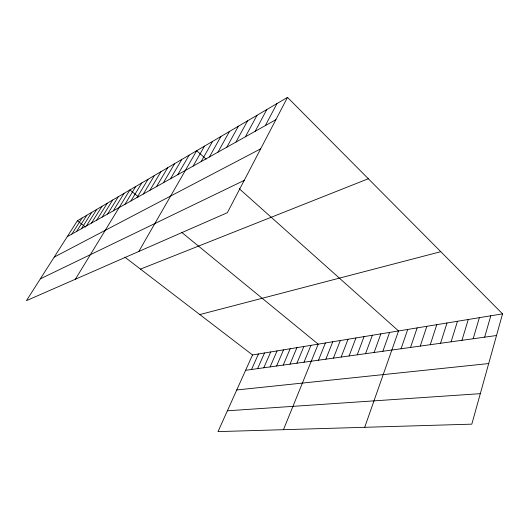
<?xml version="1.0" encoding="UTF-8"?>
<svg xmlns="http://www.w3.org/2000/svg" width="529" height="529" viewBox="0 0 529 529"><rect width="100%" height="100%" fill="white"/><g stroke="black" fill="none" stroke-linecap="round" stroke-linejoin="round"><path stroke-width="0.79" d="M502.55 313.862L471.815 424.159L218.008 431.611L252.518 354.946L502.55 313.862L287.505 97.389L77.373 220.772L26.45 300.644L227.364 212.691L287.505 97.389M484.657 337.165L490.793 315.793M473.151 338.758L479.367 317.671M461.969 340.312L468.271 319.49M451.098 341.813L457.479 321.268M440.538 343.281L446.985 322.988M430.262 344.703L436.769 324.667M420.271 346.092L426.83 326.3M410.537 347.441L417.156 327.894M401.068 348.75L407.727 329.441M364.699 427.306L398.542 330.949L239.194 188.661M382.851 351.276L389.595 332.424M374.096 352.493L380.867 333.852M365.552 353.676L372.356 335.254M357.22 354.833L364.051 336.616M349.094 355.957L355.944 337.952M341.165 357.055L348.036 339.248M333.422 358.126L340.312 340.517M325.864 359.178L332.767 341.76M318.484 360.203L325.395 342.971M283.458 429.687L318.193 344.154L181.533 232.211M304.01 362.206L310.94 345.344M296.921 363.192L303.858 346.508M289.991 364.15L296.928 347.646M283.22 365.089L290.156 348.763M276.601 366.008L283.537 349.848M270.127 366.901L277.064 350.912M263.792 367.781L270.729 351.95M257.597 368.64L264.526 352.975M251.539 369.48L258.456 353.967M265.353 125.598L276.978 103.572M255.203 131.285L266.821 109.536M245.41 136.78L257.008 115.296M235.947 142.083L247.526 120.863M226.809 147.207L238.354 126.252M217.968 152.16L229.48 131.463M209.418 156.961L220.891 136.502M201.139 161.596L212.572 141.388M193.118 166.093L204.511 146.123M138.796 251.467L196.695 150.712L206.131 159.143M177.817 174.676L189.111 155.162M170.51 178.769L181.758 159.48M163.421 182.743L174.616 163.673M156.544 186.598L167.68 167.746M149.859 190.347L160.935 171.707M143.366 193.991L154.389 175.555M137.051 197.529L148.014 179.291M130.914 200.974L141.818 182.935M124.943 204.32L135.788 186.472M75.369 279.233L129.909 189.924L138.353 196.834M113.305 210.846L124.024 193.383M107.632 214.02L118.291 196.748M102.117 217.115L112.703 200.028M96.741 220.13L107.268 203.222M91.504 223.066L101.965 206.33M86.406 225.923L96.8 209.365M81.433 228.713L91.762 212.321M76.579 231.431L86.849 215.21M71.851 234.083L82.055 218.021M67.236 236.668L275.867 119.699M54.216 257.094L260.685 148.821M40.356 278.836L244.213 180.396M140.489 269.122L368.323 178.742M199.803 314.563L440.789 251.685M245.601 370.307L496.513 335.518M236.754 389.959L488.703 363.555M227.377 410.795L480.312 393.669M77.373 220.772L85.506 227.001M124.93 257.206L252.518 354.946"/></g></svg>
